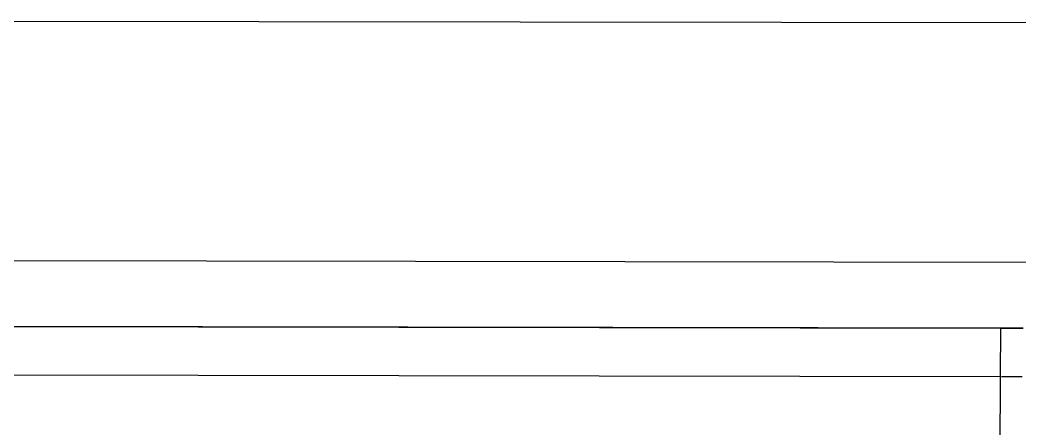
# Model space of a CAD drawing. Header units: metres. Extents: x -354 to -91, y 3 to 562.
# Drawn here: x -220.7349 to -220.4256, y 509.8005 to 509.9268 of the extents above; entities that cross this region are included whole.
import ezdxf

# ---------------------------------------------------------------- set-up
doc = ezdxf.new("R2010")
doc.units = ezdxf.units.M
doc.layers.add('A-GENM', color=7, linetype='Continuous', lineweight=25)

# ---------------------------------------------------------------- blocks, each defined once
blk = doc.blocks.new('T2D Feature Wall Adaptive V6 - 1_80 Slope-67368183-DRG-2873034 - CONSTRUCTION SEQUENCE STAGE A8')
at = {"layer": 'A-GENM', "color": 253, "true_color": 0xa3a3a3}
for p, q in [((-0.27441, 0.16964), (-0.27391, -1.48221)), ((-0.2, -1.48221), (-0.2, 0.16977))]:
    blk.add_line(p, q, dxfattribs=at)
blk = doc.blocks.new('Barrier-Precast-MPB-03-B - Typical-63995157-DRG-2873034 - CONSTRUCTION SEQUENCE STAGE A8')
at = {"layer": 'A-GENM', "color": 253, "true_color": 0xa3a3a3}
for p, q in [((-0.57917, 3.57653), (-0.57959, 0.01656)), ((-0.57917, 3.56962), (-0.57917, 3.57653)), ((-0.56417, 3.56984), (-0.56417, 3.57628)), ((-0.57959, 0.00965), (-0.57917, 3.56962)), ((-0.56417, 3.56956), (-0.57917, 3.56962)), ((-0.5645, 0.80376), (-0.56417, 3.56956)), ((-0.5645, 0.80376), (-0.56417, 3.56956)), ((-0.4365, 3.56956), (-0.56417, 3.56956))]:
    blk.add_line(p, q, dxfattribs=at)
blk = doc.blocks.new('T2DPAA-T2D-C3S-RS-M3D-100334_rvt-1-DRG-2873034 - CONSTRUCTION SEQUENCE STAGE A8')
at = {"layer": 'A-GENM', "color": 253, "lineweight": 25, "true_color": 0xa3a3a3}
for name, p, rotation in [('T2D Feature Wall Adaptive V6 - 1_80 Slope-67368183-DRG-2873034 - CONSTRUCTION SEQUENCE STAGE A8', (-1092.70084, 509.6503), 269.8981467655988), ('Barrier-Precast-MPB-03-B - Typical-63995157-DRG-2873034 - CONSTRUCTION SEQUENCE STAGE A8', (-1097.15452, 509.25821), 269.9048974705374)]:
    blk.add_blockref(name, p, dxfattribs=dict(at, rotation=rotation))

msp = doc.modelspace()

# ---------------------------------------------------------------- block references
at = {"lineweight": 5}
msp.add_blockref('T2DPAA-T2D-C3S-RS-M3D-100334_rvt-1-DRG-2873034 - CONSTRUCTION SEQUENCE STAGE A8', (873.15239, 0), dxfattribs=at)

doc.saveas('drawing.dxf')
